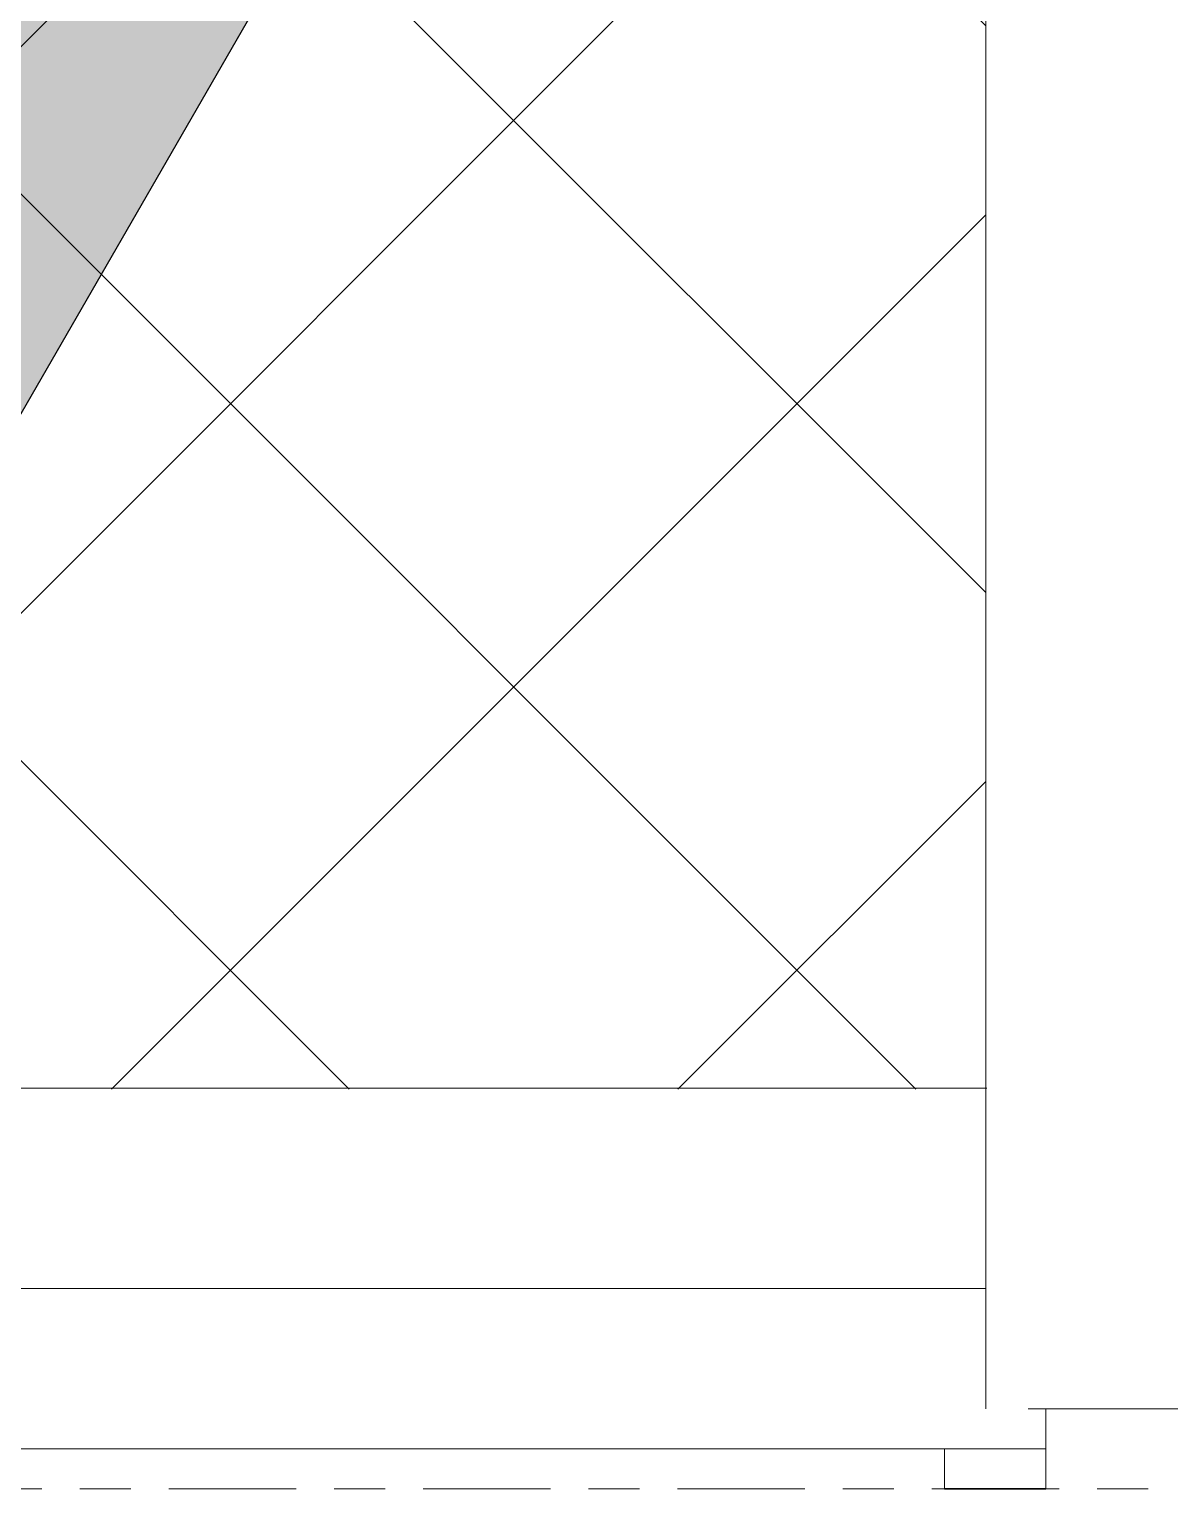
# Model space of a CAD drawing. Header units: millimetres. Extents: x 652554 to 1678317, y -308114 to 170803.
# Drawn here: x 755614.7 to 755757.1, y 153905.5 to 154087.6 of the extents above; entities that cross this region are included whole.
import ezdxf

# ---------------------------------------------------------------- set-up
doc = ezdxf.new("R2010")
doc.units = ezdxf.units.MM
doc.linetypes.add('Centre', pattern=[31.749999999999996, 6.349999999999999, -4.7625, 15.875, -4.7625])
for name, color, linetype, lineweight in [('A-FLOR-E', 2, 'Continuous', 35), ('A-FLOR-LEVL', 3, 'Continuous', 9), ('A-GENM', 1, 'Continuous', 9), ('A-GLAZ-CURT', 2, 'Continuous', 9), ('G-ANNO-SPOR', 3, 'Continuous', 9)]:
    doc.layers.add(name, color=color, linetype=linetype, lineweight=lineweight)

# ---------------------------------------------------------------- blocks, each defined once
blk = doc.blocks.new('DPA_CP_Fence Type D - Fence Post Left w MRTA Logo-15315861-2240-01 ENTRANCE 2 ELEVATION 2')
at = {"layer": 'A-GLAZ-CURT'}
h = blk.add_hatch(dxfattribs=at)
h.set_pattern_fill('FP_14', color=256, style=0, pattern_type=2)
h.set_pattern_definition([(45, (-16308.714, 101220), (-35.35533905932738, 35.35533905932738), []), (135, (-16308.714, 101220), (-35.35533905932738, -35.35533905932737), [])])
h.paths.add_polyline_path([(-16158.99284360619, 101269.8683475028), (-15621.49284360621, 101269.8683475028), (-15621.49284360621, 102030.0000000003), (-15623.49284360621, 102030.0000000003), (-15623.49284360621, 102080.0000000003), (-15621.49284360621, 102080.0000000003), (-15621.49284360621, 102180.0000000003), (-15601.29096996294, 102198.8990282256), (-15583.52570999661, 102209.8847019811), (-15565.03904005489, 102216.6499188311), (-15549.82816553666, 102219.0432060574), (-15538.99284360621, 102220.0000000003), (-15512.89202544471, 102216.395604002), (-15498.01275869091, 102211.2965206788), (-15485.19939820054, 102204.3264668591), (-15471.57405670641, 102194.9377364324), (-15456.49284360621, 102180.0000000003), (-15456.49284360621, 102080.0000000003), (-15454.49284360622, 102080.0000000003), (-15454.49284360622, 102030.0000000003), (-15456.49284360621, 102030.0000000003), (-15456.49284360621, 101450.0000000003), (-15121.20978921773, 101450.0000000003), (-15121.20978921773, 101320.0000000002), (-15034.59933444694, 101320.0000000001), (-15035.11016279712, 103151.6860431804), (-15051.01090235208, 103162.2973133036), (-15068.53149928672, 103168.4472148159), (-15083.71358904889, 103170.1316524979), (-16178.99284360621, 103170.1316524979), (-16178.99284360622, 102049.9999999999), (-16158.99284360622, 102049.9999999999), (-16158.99284360622, 102170.0000000003), (-16143.99284360621, 102170.0000000003), (-16143.99284360621, 102155.0000000003), (-16128.99284360622, 102155.0000000003), (-16128.99284360622, 102140.0000000003), (-16108.99284360621, 102140.0000000003), (-16108.99284360621, 101400.0000000003), (-16128.99284360622, 101400.0000000003), (-16128.99284360622, 101385.0000000003), (-16143.99284360621, 101385.0000000003), (-16143.99284360621, 101370.0000000003), (-16158.99284360622, 101370.0000000003), (-16158.99284360622, 101311.2848782787)])
h.paths.add_polyline_path([(-15502.00273698123, 102212.9981524992), (-15503.49739282399, 102213.447769165), (-15503.29250435286, 102213.3672510129)])
for p, q in [((-15621.36063437321, 101270.0000000003), (-16158.99284360619, 101270.0000000003)), ((-16158.99284360618, 101245.0000000002), (-15621.44326514382, 101245.0000000002)), ((-15621.44326514382, 101245.0000000002), (-16158.99284360618, 101245.0000000002))]:
    blk.add_line(p, q, dxfattribs=at)
blk = doc.blocks.new('BOLLARD - BOLLARD-V452-2240-01 ENTRANCE 2 ELEVATION 2')
at = {"layer": 'A-GENM'}
for p, q in [((-15621.49284360623, 102180.0000000003), (-15621.49284360623, 101230.0000000003)), ((-15538.9928436062, 101230.0000000002), (-15616.17449915793, 101230.0000000002)), ((-15615.21290503838, 101230.0000000002), (-15538.9928436062, 101230.0000000002)), ((-15613.99284360623, 101230.0000000003), (-15613.99284360623, 101220.0000000001))]:
    blk.add_line(p, q, dxfattribs=at)
blk = doc.blocks.new('DPA_Drainage Gutter_Landscape_Type A - DPA_Drainage Gutter_Landscape_Type A-17959221-2240-01 ENTRANCE 2 ELEVATION 2')
at = {"layer": 'A-GENM'}
for p, q in [((-16021.64029278702, 101225.0000000002), (-15626.64029278702, 101225.0000000002)), ((-15626.64029278702, 101225.0000000002), (-16021.64029278702, 101225.0000000002)), ((-16021.64029278702, 101225.0000000002), (-15626.64029278702, 101225.0000000002)), ((-15626.64029278702, 101225.0000000002), (-16021.64029278702, 101225.0000000002)), ((-16021.64029278702, 101225.0000000002), (-15626.64029278702, 101225.0000000002)), ((-15626.64029278702, 101225.0000000002), (-16021.64029278702, 101225.0000000002)), ((-16021.64029278702, 101225.0000000002), (-15626.64029278702, 101225.0000000002)), ((-15626.64029278702, 101225.0000000002), (-16021.64029278702, 101225.0000000002)), ((-16021.64029278702, 101225.0000000002), (-15626.64029278702, 101225.0000000002)), ((-15626.64029278702, 101225.0000000002), (-16021.64029278702, 101225.0000000002)), ((-16021.64029278702, 101225.0000000002), (-15626.64029278702, 101225.0000000002)), ((-15626.64029278702, 101225.0000000002), (-16021.64029278702, 101225.0000000002)), ((-16021.64029278702, 101225.0000000002), (-15626.64029278702, 101225.0000000002)), ((-15626.64029278702, 101225.0000000002), (-16021.64029278702, 101225.0000000002)), ((-16021.64029278702, 101225.0000000002), (-15626.64029278702, 101225.0000000002)), ((-15626.64029278702, 101225.0000000002), (-16021.64029278702, 101225.0000000002)), ((-16021.64029278702, 101225.0000000002), (-15626.64029278702, 101225.0000000002)), ((-15626.64029278702, 101225.0000000002), (-16021.64029278702, 101225.0000000002)), ((-16021.64029278701, 101225.0000000002), (-15626.64029278701, 101225.0000000002)), ((-15626.64029278701, 101225.0000000002), (-16021.64029278701, 101225.0000000002)), ((-16021.64029278702, 101225.0000000002), (-15626.64029278702, 101225.0000000002)), ((-15626.64029278702, 101225.0000000002), (-16021.64029278702, 101225.0000000002)), ((-15738.64029278702, 101225.0000000002), (-15638.64029278702, 101225.0000000002)), ((-15638.64029278702, 101225.0000000002), (-15738.64029278702, 101225.0000000002)), ((-15738.64029278702, 101225.0000000002), (-15638.64029278702, 101225.0000000002)), ((-15638.64029278702, 101225.0000000002), (-15738.64029278702, 101225.0000000002)), ((-15738.64029278702, 101225.0000000002), (-15638.64029278702, 101225.0000000002)), ((-15638.64029278702, 101225.0000000002), (-15738.64029278702, 101225.0000000002)), ((-15738.64029278702, 101225.0000000002), (-15638.64029278702, 101225.0000000002)), ((-15638.64029278702, 101225.0000000002), (-15738.64029278702, 101225.0000000002)), ((-15738.64029278702, 101225.0000000002), (-15638.64029278702, 101225.0000000002)), ((-15638.64029278702, 101225.0000000002), (-15738.64029278702, 101225.0000000002)), ((-15738.64029278702, 101225.0000000002), (-15638.64029278702, 101225.0000000002)), ((-15638.64029278702, 101225.0000000002), (-15738.64029278702, 101225.0000000002)), ((-15738.64029278702, 101225.0000000002), (-15638.64029278702, 101225.0000000002)), ((-15638.64029278702, 101225.0000000002), (-15738.64029278702, 101225.0000000002)), ((-15738.64029278702, 101225.0000000002), (-15638.64029278702, 101225.0000000002)), ((-15638.64029278702, 101225.0000000002), (-15738.64029278702, 101225.0000000002)), ((-15738.64029278702, 101225.0000000002), (-15638.64029278702, 101225.0000000002)), ((-15638.64029278702, 101225.0000000002), (-15738.64029278702, 101225.0000000002)), ((-15738.64029278701, 101225.0000000002), (-15638.64029278701, 101225.0000000002)), ((-15638.64029278701, 101225.0000000002), (-15738.64029278701, 101225.0000000002)), ((-15738.64029278702, 101225.0000000002), (-15638.64029278702, 101225.0000000002)), ((-15638.64029278702, 101225.0000000002), (-15738.64029278702, 101225.0000000002)), ((-15626.64029278702, 101220.0000000002), (-15626.64029278702, 101225.0000000002)), ((-15626.64029278702, 101220.0000000002), (-15626.64029278702, 101225.0000000002)), ((-15626.64029278702, 101220), (-15626.64029278702, 101225.0000000002)), ((-15626.64029278702, 101220.0000000002), (-15626.64029278702, 101225.0000000002)), ((-15626.64029278702, 101220), (-15626.64029278702, 101225.0000000002)), ((-15626.64029278702, 101220), (-15626.64029278702, 101225.0000000002)), ((-15626.64029278702, 101220), (-15626.64029278702, 101225.0000000002)), ((-15626.64029278702, 101220), (-15626.64029278702, 101225.0000000002)), ((-15626.64029278702, 101220), (-15626.64029278702, 101225.0000000002)), ((-15626.64029278702, 101220), (-15626.64029278702, 101225.0000000002)), ((-15626.64029278702, 101220), (-15626.64029278702, 101225.0000000002)), ((-15626.64029278702, 101220), (-15626.64029278702, 101225.0000000002)), ((-15626.64029278702, 101220), (-15626.64029278702, 101225.0000000002)), ((-15626.64029278702, 101220), (-15626.64029278702, 101225.0000000002)), ((-15626.64029278702, 101220), (-15626.64029278702, 101225.0000000002)), ((-15626.64029278702, 101220), (-15626.64029278702, 101225.0000000002)), ((-15626.64029278702, 101220), (-15626.64029278702, 101225.0000000002)), ((-15626.64029278702, 101220), (-15626.64029278702, 101225.0000000002)), ((-15626.64029278701, 101220.0000000002), (-15626.64029278701, 101225.0000000002)), ((-15626.64029278701, 101220.0000000002), (-15626.64029278701, 101225.0000000002)), ((-15626.64029278702, 101220), (-15626.64029278702, 101225.0000000002)), ((-15626.64029278702, 101220), (-15626.64029278702, 101225.0000000002))]:
    blk.add_line(p, q, dxfattribs=at)
blk = doc.blocks.new('DPA_Drainage Gutter_Landscape_Type A - DPA_Drainage Gutter_Landscape_Type A-17959402-2240-01 ENTRANCE 2 ELEVATION 2')
at = {"layer": 'A-GENM'}
for p, q in [((-16077.83664770345, 101225.0000000002), (-15613.9928436062, 101225.0000000002)), ((-15613.9928436062, 101225.0000000002), (-16077.83664770345, 101225.0000000002)), ((-15613.9928436062, 101225.0000000002), (-16070.83664770345, 101225.0000000002)), ((-16070.83664770345, 101225.0000000002), (-15613.9928436062, 101225.0000000002)), ((-15613.9928436062, 101225.0000000002), (-16070.83664770345, 101225.0000000002)), ((-16070.83664770345, 101225.0000000002), (-15613.9928436062, 101225.0000000002)), ((-15723.83664770344, 101225.0000000002), (-15736.83664770345, 101225.0000000002)), ((-15736.83664770345, 101225.0000000002), (-15723.83664770344, 101225.0000000002)), ((-15723.83664770344, 101225.0000000002), (-15736.83664770345, 101225.0000000002)), ((-15736.83664770345, 101225.0000000002), (-15723.83664770344, 101225.0000000002)), ((-15703.83664770344, 101225.0000000002), (-15716.83664770344, 101225.0000000002)), ((-15716.83664770344, 101225.0000000002), (-15703.83664770344, 101225.0000000002)), ((-15703.83664770344, 101225.0000000002), (-15716.83664770344, 101225.0000000002)), ((-15716.83664770344, 101225.0000000002), (-15703.83664770344, 101225.0000000002)), ((-15683.83664770344, 101225.0000000002), (-15696.83664770344, 101225.0000000002)), ((-15696.83664770344, 101225.0000000002), (-15683.83664770344, 101225.0000000002)), ((-15683.83664770344, 101225.0000000002), (-15696.83664770344, 101225.0000000002)), ((-15696.83664770344, 101225.0000000002), (-15683.83664770344, 101225.0000000002)), ((-15663.83664770344, 101225.0000000002), (-15676.83664770344, 101225.0000000002)), ((-15676.83664770344, 101225.0000000002), (-15663.83664770344, 101225.0000000002)), ((-15663.83664770344, 101225.0000000002), (-15676.83664770344, 101225.0000000002)), ((-15676.83664770344, 101225.0000000002), (-15663.83664770344, 101225.0000000002)), ((-15643.83664770345, 101225.0000000002), (-15656.83664770344, 101225.0000000002)), ((-15656.83664770344, 101225.0000000002), (-15643.83664770345, 101225.0000000002)), ((-15643.83664770345, 101225.0000000002), (-15656.83664770344, 101225.0000000002)), ((-15656.83664770344, 101225.0000000002), (-15643.83664770345, 101225.0000000002)), ((-15623.83664770345, 101225.0000000002), (-15636.83664770344, 101225.0000000002)), ((-15636.83664770344, 101225.0000000002), (-15623.83664770345, 101225.0000000002)), ((-15623.83664770345, 101225.0000000002), (-15636.83664770344, 101225.0000000002)), ((-15636.83664770344, 101225.0000000002), (-15623.83664770345, 101225.0000000002)), ((-15613.9928436062, 101225.0000000002), (-15615.71942701406, 101225.0000000002)), ((-15615.71942701406, 101225.0000000002), (-15613.9928436062, 101225.0000000002)), ((-15613.9928436062, 101225.0000000002), (-15615.71942701406, 101225.0000000002)), ((-15615.71942701406, 101225.0000000002), (-15613.9928436062, 101225.0000000002))]:
    blk.add_line(p, q, dxfattribs=at)
blk = doc.blocks.new('Spot Elevations - Section Scale 100-10802364-2240-01 ENTRANCE 2 ELEVATION 2')
at = {"layer": 'G-ANNO-SPOR'}
blk.add_hatch(color=256, dxfattribs=at).paths.add_polyline_path([(-44663.47725435437, 101570.0000000001), (-44865.02307949257, 101220.9123908073), (-45066.56890463078, 101570.0000000001)])
at = {"layer": 'G-ANNO-SPOR', "lineweight": 25}
blk.add_line((-44865.02307949257, 101220.9123908073), (-44663.47725435437, 101570.0000000001), dxfattribs=at)

msp = doc.modelspace()

# ---------------------------------------------------------------- linework, layer by layer
at = {"layer": 'A-FLOR-E'}
msp.add_line((755728.9291290644, 153905.4951743192), (755741.5765782453, 153905.4951743192), dxfattribs=at)
at = {"layer": 'A-FLOR-LEVL', "linetype": 'Centre'}
msp.add_line((725077.5054091611, 153905.4951743192), (766666.9021277926, 153905.4951743192), dxfattribs=at)

# ---------------------------------------------------------------- block references
at = {"layer": 'A-GENM'}
for name in ['BOLLARD - BOLLARD-V452-2240-01 ENTRANCE 2 ELEVATION 2', 'DPA_Drainage Gutter_Landscape_Type A - DPA_Drainage Gutter_Landscape_Type A-17959402-2240-01 ENTRANCE 2 ELEVATION 2', 'DPA_Drainage Gutter_Landscape_Type A - DPA_Drainage Gutter_Landscape_Type A-17959221-2240-01 ENTRANCE 2 ELEVATION 2']:
    msp.add_blockref(name, (771355.5694218514, 52685.49517431902), dxfattribs=at)
at = {"layer": 'A-GLAZ-CURT'}
msp.add_blockref('DPA_CP_Fence Type D - Fence Post Left w MRTA Logo-15315861-2240-01 ENTRANCE 2 ELEVATION 2', (771355.5694218514, 52685.49517431902), dxfattribs=at)
at = {"layer": 'G-ANNO-SPOR', "lineweight": 25}
msp.add_blockref('Spot Elevations - Section Scale 100-10802364-2240-01 ENTRANCE 2 ELEVATION 2', (800401.7398925222, 52685.49517431902), dxfattribs=at)

doc.saveas('drawing.dxf')
